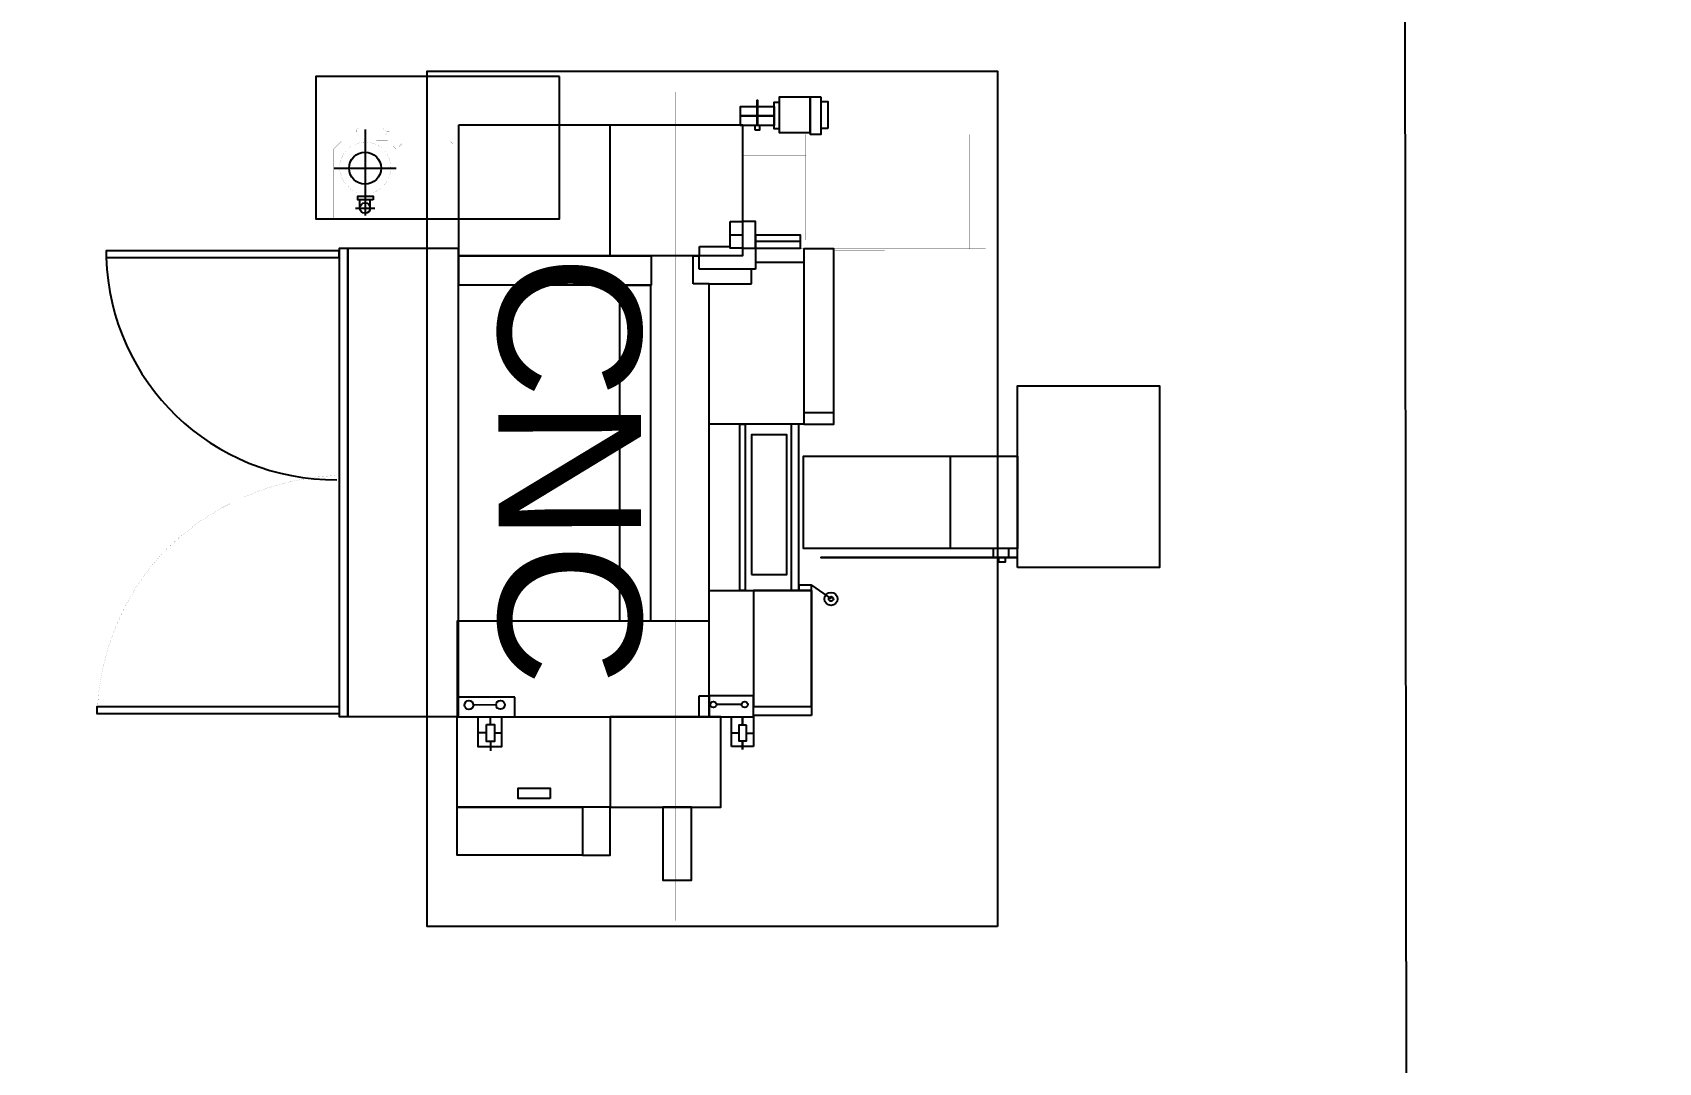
# Model space of a CAD drawing. Header units: feet. Extents: x -99009 to 3252343, y -11094690 to 9035152.
# Drawn here: x 2451161 to 2456863, y -1935522 to -1931910 of the extents above; entities that cross this region are included whole.
import ezdxf

# ---------------------------------------------------------------- set-up
doc = ezdxf.new("R2010")
doc.units = ezdxf.units.FT
doc.layers.add('1', color=1, linetype='Continuous')
doc.layers.add('TEXT-INSIDE_BUILDING', color=7, linetype='Continuous')
doc.layers.add('GANGWAY', color=51, linetype='Continuous', lineweight=25)
doc.styles.get("Standard").update_dxf_attribs({"font": 'GOTHICB.TTF'})

# ---------------------------------------------------------------- blocks, each defined once
blk = doc.blocks.new('CNC MC-1')
at = {"layer": '1'}
for p, q in [((2833529.9, -1788222.5), (2833529.9, -1788441.3)), ((2833666.1, -1788331.8), (2833363.7, -1788331.8)), ((2833390, -1788298.9), (2833390, -1788365.8)), ((2833418.9, -1788313), (2833390, -1788313)), ((2833390, -1788350.1), (2833418.9, -1788350.1)), ((2831549.5, -1788757.3), (2831549.5, -1788729)), ((2831647.5, -1788791.3), (2831647, -1788711.7)), ((2831519.8, -1788771.5), (2831486.4, -1788771.5)), ((2831549.5, -1788785.7), (2831549.5, -1788810.5)), ((2831579.1, -1788771.5), (2831605.4, -1788771.5)), ((2833222.8, -1789191.2), (2833682.3, -1789191.2)), ((2833124.6, -1789538.9), (2833124.6, -1789482.7)), ((2833124.6, -1789482.7), (2833222.8, -1789482.7)), ((2833222.8, -1789482.7), (2833222.8, -1789504.3)), ((2831940.8, -1789538.9), (2833124.6, -1789538.9)), ((2832049.2, -1789538.9), (2832049.2, -1789897.6)), ((2832632.7, -1789870.7), (2832632.7, -1789537.9)), ((2833124.6, -1789538.9), (2833124.6, -1789687.4)), ((2833176.2, -1789701.1), (2833176.2, -1789503.5)), ((2833176.2, -1789503.5), (2833222.8, -1789503.5)), ((2833222.8, -1789504.3), (2833255.3, -1789504.3)), ((2833255.3, -1789504.3), (2833255.3, -1789612.9)), ((2831649, -1789652.9), (2831649, -1789564.3)), ((2831502.1, -1789694.4), (2831502.1, -1789616.9)), ((2831502.1, -1789616.9), (2831605.4, -1789616.9)), ((2831548.7, -1789643.3), (2831548.7, -1789616.9)), ((2833255.3, -1789612.9), (2833296.2, -1789612.9)), ((2833296.2, -1789612.9), (2833296.2, -1789655.9)), ((2831610, -1789694.4), (2831502.1, -1789694.4)), ((2831548.7, -1789669.1), (2831548.7, -1789694.4)), ((2831610, -1789897.6), (2831610, -1789694.4)), ((2833124.6, -1789687.4), (2833176.2, -1789687.4)), ((2833249.1, -1789701.1), (2833176.2, -1789701.1)), ((2833200.1, -1789701.1), (2833200.1, -1789870.7)), ((2833274.2, -1789701.1), (2833274.2, -1789859.6)), ((2832671.5, -1789976.5), (2832671.5, -1789870.7)), ((2832049.2, -1789897.6), (2831610, -1789897.6)), ((2832067, -1789897.6), (2832019.3, -1789966)), ((2832196.6, -1790384.5), (2832520, -1790384.5))]:
    blk.add_line(p, q, dxfattribs=at)
for points in [[(2832453.5, -1788241.2, 0.253, 0.253, 0.190469), (2832182.4, -1787623.2, 0.253, 0.253, 0.180047), (2831616.1, -1787392.2, 0.253, 0.253, 0)], [(2833352.5, -1788222.5, 0.253, 0.253, 0), (2833597.7, -1788222.5, 0.253, 0.253, 0), (2833624, -1788248.8, 0.253, 0.253, 0), (2833624, -1788291.3, 0.253, 0.253, 0), (2833656.9, -1788291.3, 0.253, 0.253, 0), (2833656.9, -1788300.9, 0.253, 0.253, 0), (2833665.1, -1788300.9, 0.253, 0.253, 0), (2833672.1, -1788311.6, 0.253, 0.253, 0), (2833683.8, -1788311.6, 0.253, 0.253, 0), (2833672.1, -1788311.6, 0.253, 0.253, 0), (2833672.1, -1788391.6, 0.253, 0.253, 0), (2833684.8, -1788391.6, 0.253, 0.253, 0), (2833672.1, -1788391.6, 0.253, 0.253, 0), (2833657.5, -1788408.8, 0.253, 0.253, 0), (2833657.5, -1788416.9, 0.253, 0.253, 0), (2833657.5, -1788408.8, 0.253, 0.253, 0), (2833644.8, -1788401.2, 0.253, 0.253, 0), (2833644.8, -1788391.1, 0.253, 0.253, 0), (2833633.1, -1788391.1, 0.253, 0.253, 0), (2833644.8, -1788391.1, 0.253, 0.253, 0), (2833644.8, -1788371.3, 0.253, 0.253, 0), (2833627.1, -1788371.3, 0.253, 0.253, 0), (2833627.1, -1788411.4, 0.253, 0.253, 0), (2833596.2, -1788441.3, 0.253, 0.253, 0), (2833626.1, -1788472.2, 0.253, 0.253, 0), (2833596.2, -1788441.3, 0.253, 0.253, 0), (2833352.5, -1788441.3, 0.253, 0.253, 0)], [(2833432, -1788360.7, 0.253, 0.253, 0), (2833445.2, -1788360.7, 0.253, 0.253, 0.174171), (2833479.7, -1788405.3, 0.253, 0.253, 0.136993), (2833529.9, -1788422.5, 0.253, 0.253, 0.177495), (2833592.6, -1788399.2, 0.253, 0.253, 0.215971), (2833621.6, -1788331.8, 0.253, 0.253, 0.196835), (2833592.1, -1788266, 0.253, 0.253, 0.171289), (2833529.9, -1788242.3, 0.253, 0.253, 0.188393), (2833466, -1788272.6, 0.253, 0.253, 0.165883), (2833444.2, -1788306.5, 0.253, 0.253, 0), (2833417.9, -1788306.5, 0.253, 0.253, 0)], [(2833626.1, -1788472.2, 0.253, 0.253, 0), (2833626.1, -1788628.7, 0.253, 0.253, 0), (2833595.2, -1788661.1, 0.253, 0.253, 0)], [(2830891.4, -1789419.4, 0.253, 0.253, 0), (2833796.8, -1789419.4, 0.253, 0.253, 0)], [(2833648.8, -1789881.4, 0.253, 0.253, 0), (2833648.8, -1790508, 0.253, 0.253, 0), (2833247.2, -1790508, 0.253, 0.253, 0), (2833247.2, -1789859.6, 0.253, 0.253, 0), (2833343.4, -1789859.6, 0.253, 0.253, 0), (2833343.4, -1789612.9, 0.253, 0.253, 0)], [(2833278.2, -1790450.5, 0.253, 0.253, 0), (2833278.2, -1789877.8, 0.253, 0.253, 0), (2833648.8, -1789877.8, 0.253, 0.253, 0), (2833648.8, -1789655.9, 0.253, 0.253, 0)], [(2833574.5, -1789877.8, 0.253, 0.253, 0), (2833574.5, -1789655.9, 0.253, 0.253, 0)], [(2833614, -1789877.8, 0.253, 0.253, 0), (2833614, -1790450.5, 0.253, 0.253, 0)], [(2832630.7, -1789978.1, 0.253, 0.253, 0), (2832630.7, -1790153.9, 0.253, 0.253, 0), (2833240.1, -1790153.9, 0.253, 0.253, 0), (2833240.1, -1789979.6, 0.253, 0.253, 0)], [(2833247.2, -1790450.5, 0.253, 0.253, 0), (2833648.8, -1790450.5, 0.253, 0.253, 0)], [(2833648.8, -1790466.3, 0.253, 0.253, 0), (2833247.2, -1790466.3, 0.253, 0.253, 0)]]:
    blk.add_lwpolyline(points, format="xyseb", dxfattribs=at)
for points in [[(2831616.1, -1788241.2), (2831616.1, -1787392.2), (2831641.9, -1787392.2), (2831641.9, -1788241.2)], [(2833240.4, -1788241.2), (2833240.4, -1787424.6), (2833216.3, -1787424.6), (2833216.3, -1788241.2)], [(2833852, -1789013.6), (2833852, -1788159.6), (2833352.5, -1788159.6), (2833352.5, -1789013.6)], [(2831607, -1788271.6), (2831607, -1788659.6), (2833247.7, -1788659.6), (2833247.7, -1788271.6)], [(2833247.7, -1788271.6), (2833247.7, -1788241.2), (2831607.5, -1788241.2), (2831607.5, -1788271.6)], [(2833418.9, -1788360.7), (2833418.9, -1788306.5), (2833432, -1788306.5), (2833432, -1788360.7)], [(2830870, -1790550), (2830870, -1788550), (2833870, -1788550), (2833870, -1790550)], [(2831288.9, -1788655), (2831288.9, -1789094.2), (2831120.2, -1789094.2), (2831120.2, -1788655)], [(2831605.4, -1788655), (2831605.4, -1789191.4), (2831288.9, -1789191.4), (2831288.9, -1788655)], [(2831940.8, -1789538.9), (2831940.8, -1788655), (2831605.4, -1788655), (2831605.4, -1789538.9)], [(2831674.3, -1788857.6), (2831674.3, -1788655), (2831605.4, -1788655), (2831605.4, -1788857.6)], [(2833222.8, -1788661.1), (2833222.8, -1789335.3), (2833120, -1789335.3), (2833120, -1788661.1)], [(2833682.3, -1788661.1), (2833682.3, -1789655.9), (2833222.8, -1789655.9), (2833222.8, -1788661.1)], [(2831605.4, -1788729), (2831605.4, -1788810.5), (2831501.1, -1788810.5), (2831501.1, -1788729)], [(2831579.1, -1788757.3), (2831579.1, -1788785.7), (2831519.8, -1788785.7), (2831519.8, -1788757.3)], [(2831319.7, -1788981.2), (2831319.7, -1788869.3), (2831355.2, -1788869.3), (2831355.2, -1788981.2)], [(2831120.2, -1789094.2), (2831120.2, -1789191.4), (2831288.9, -1789191.4), (2831288.9, -1789094.2)], [(2831288.9, -1789191.4), (2831288.9, -1789580), (2831605.4, -1789580), (2831605.4, -1789191.4)], [(2833120, -1789225.8), (2833120, -1789333.3), (2831940.8, -1789333.3), (2831940.8, -1789225.8)], [(2831288.9, -1789476.5), (2831288.9, -1789376.8), (2831033, -1789376.8), (2831033, -1789476.5)], [(2831678.9, -1789504), (2831678.9, -1789538.9), (2831605.4, -1789538.9), (2831605.4, -1789504)], [(2831678.9, -1789694.4), (2831678.9, -1789538.9), (2831605.4, -1789538.9), (2831605.4, -1789694.4)], [(2831491.5, -1789655.4), (2831491.5, -1789655.4), (2831521.4, -1789655.4), (2831521.4, -1789655.4)], [(2831576.1, -1789669.1), (2831576.1, -1789643.3), (2831521.4, -1789643.3), (2831521.4, -1789669.1)], [(2831576.1, -1789655.4), (2831576.1, -1789655.4), (2831605.4, -1789655.4), (2831605.4, -1789655.4)], [(2832049.2, -1789665.4), (2832049.2, -1789646.8), (2832632.7, -1789646.8), (2832632.7, -1789665.4)], [(2833343.4, -1789612.9), (2833343.4, -1789655.9), (2833249.1, -1789655.9), (2833249.1, -1789612.9)], [(2833249.1, -1789655.9), (2833249.1, -1789701.1), (2833343.4, -1789701.1), (2833343.4, -1789655.9)], [(2833679.5, -1789766.4), (2833679.5, -1789648.3), (2833746.6, -1789648.3), (2833746.6, -1789766.4)], [(2833713, -1789648.3), (2833713, -1789766.4), (2833713, -1789766.4), (2833713, -1789648.3)], [(2831642.2, -1789694.4), (2831642.2, -1789897.6), (2832049.2, -1789897.6), (2832049.2, -1789694.4)], [(2832104.4, -1789686.8), (2832104.4, -1789811), (2832595.2, -1789811), (2832595.2, -1789686.8)], [(2833249.1, -1789701.1), (2833249.1, -1789859.6), (2833295.1, -1789859.6), (2833295.1, -1789701.1)], [(2833664.5, -1789699), (2833664.5, -1789716.7), (2833679.5, -1789716.7), (2833679.5, -1789699)], [(2833679.5, -1789707.9), (2833679.5, -1789706.6), (2833768.9, -1789706.6), (2833768.9, -1789707.9)], [(2833668.5, -1789784.1), (2833668.5, -1789766.4), (2833761.8, -1789766.4), (2833761.8, -1789784.1)], [(2832049.2, -1789826.8), (2832049.2, -1789853.6), (2832632.7, -1789853.6), (2832632.7, -1789826.8)], [(2833779, -1789892.6), (2833779, -1789784.1), (2833654.9, -1789784.1), (2833654.9, -1789892.6)], [(2832049.2, -1789853.6), (2832049.2, -1789897.6), (2832067, -1789897.6), (2832067, -1789853.6)], [(2832520, -1790619.7), (2832196.6, -1790619.7), (2832196.6, -1789870), (2832520, -1789870)], [(2832632.7, -1789870.7), (2832632.7, -1789976.5), (2833247.2, -1789976.5), (2833247.2, -1789870.7)], [(2832164.6, -1790619.7), (2832164.6, -1790619.7), (2832164.6, -1789929.8), (2832164.6, -1789929.8)], [(2833779, -1789931.5), (2833779, -1789892.6), (2833648.8, -1789892.6), (2833648.8, -1789931.5)], [(2833668.6, -1789954.3), (2833668.6, -1789931.5), (2833763.8, -1789931.5), (2833763.8, -1789954.3)], [(2832164.6, -1790553.3), (2832149.5, -1790553.3), (2832149.5, -1790577.6), (2832164.6, -1790577.6)], [(2832196.6, -1790534.9), (2832164.6, -1790534.9), (2832164.6, -1790589.6), (2832196.6, -1790589.6)], [(2832129.2, -1790619.7), (2832766.9, -1790619.7), (2832766.9, -1791117.6), (2832129.2, -1791117.6)]]:
    blk.add_lwpolyline(points, close=True, dxfattribs=at)
for centre, radius in [((2833529.9, -1788331.9), 56.1), ((2833390, -1788331.8), 18.2), ((2831647, -1788696), 15.7), ((2831647.5, -1788806.5), 15.2), ((2831649, -1789553.6), 10.6), ((2831649, -1789663.5), 10.6), ((2832019.3, -1789966), 23), ((2832019.3, -1789966), 8.17)]:
    blk.add_circle(centre, radius, dxfattribs=at)
blk.add_arc((2833239.7, -1788226.8), 802.6, 91.6764, 180.4799, dxfattribs=at)
at = {"layer": 'TEXT-INSIDE_BUILDING', "lineweight": 15, "insert": (2832470, -1789300), "char_height": 500, "width": 6231.587, "attachment_point": 2, "rotation": 180.0651}
blk.add_mtext('{\\fArial|b0|i0|c0|p34;\\H500;{\\C7;CNC }}', dxfattribs=at)

msp = doc.modelspace()

# ---------------------------------------------------------------- linework, layer by layer
at = {"layer": '1'}
msp.add_arc((2520410.24778, -1978395.99612), 100000, 84.1346387202, 194.3871675539, dxfattribs=at)
at = {"layer": 'GANGWAY', "color": 141, "lineweight": -3}
msp.add_lwpolyline([(2406377.34456, -1938060.00001), (2406354.51398, -1917951.45493), (2406940.05854, -1917450.7898), (2455457.82826, -1917395.70432), (2455958.39562, -1917895.13632), (2455980.90227, -1937718.36629), (2455481.41429, -1938169.62879), (2406963.64457, -1938224.71426)], close=True, dxfattribs=at)

# ---------------------------------------------------------------- block references
at = {"layer": '1', "rotation": 90}
msp.add_blockref('CNC MC-1', (663995.55492, -4765915.31223), dxfattribs=at)

doc.saveas('drawing.dxf')
